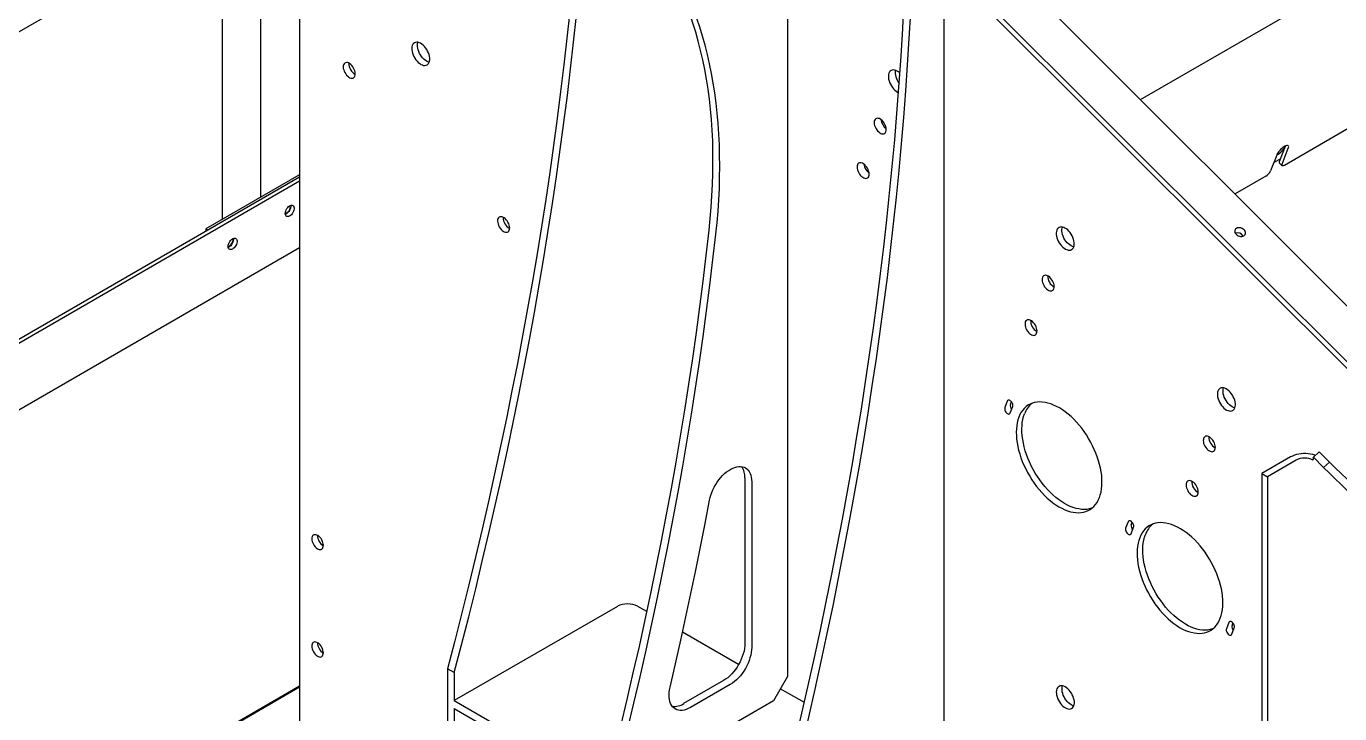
# Model space of a CAD drawing. Header units: millimetres. Extents: x 0 to 55611, y 0 to 32827.
# Drawn here: x 41805 to 43126, y 13784 to 14474 of the extents above; entities that cross this region are included whole.
import ezdxf

# ---------------------------------------------------------------- set-up
doc = ezdxf.new("R2010")
doc.units = ezdxf.units.MM
doc.header["$LTSCALE"] = 10
doc.linetypes.add('SLD-Continua', pattern=[0])
doc.layers.add('EQUIPO', color=30, linetype='SLD-Continua')
doc.layers.add('STRUC', color=5, linetype='SLD-Continua')

msp = doc.modelspace()

# ---------------------------------------------------------------- linework, layer by layer
at = {"layer": 'EQUIPO', "linetype": 'SLD-Continua', "lineweight": 25}
for p, q in [((44675.2, 12655.1), (41889.8, 15433.8)), ((44635.2, 12638.7), (41849.8, 15417.4)), ((41849.8, 15410.5), (44635.2, 12631.8)), ((42080, 14762), (42080, 13743.7)), ((42570.4, 14651.4), (42570.4, 13821.1)), ((42925.4, 14400.7), (43191.2, 14554.1)), ((42727.9, 13409.2), (42727.9, 14534.5)), ((43160.9, 14387), (43070.2, 14334.6)), ((43062.4, 14344.9), (43056.2, 14329)), ((43059.5, 14337.6), (43066.5, 14341.6)), ((43065.2, 14338.4), (43071.3, 14354)), ((43067.9, 14335.7), (43074, 14351.7)), ((43065.2, 14336.9), (43067.9, 14334.2)), ((43051.4, 14323.7), (43020.5, 14305.9)), ((42791.5, 14097.7), (42789, 14091.3)), ((42794.5, 14085.9), (42797, 14092.2)), ((42794.7, 14094.6), (42795.6, 14097.1)), ((43076.3, 14041.7), (43047.4, 14025)), ((43081.9, 14038.4), (43053.1, 14021.7)), ((43099.2, 14041.5), (43105.1, 14046.8)), ((43099.2, 14041.5), (43109.5, 14031.2)), ((43105.1, 14046.8), (43115.4, 14036.5)), ((43047.4, 14025), (43053.1, 14021.7)), ((43047.4, 14025), (43047.4, 13049.4)), ((43115.4, 14036.5), (43109.5, 14031.2)), ((42527.7, 14020.7), (42527.7, 13854.3)), ((42534.5, 14016.7), (42534.5, 13850.3)), ((43053.1, 14021.7), (43053.1, 13054.1)), ((42913, 13976.5), (42910.5, 13970.1)), ((42916.2, 13973.4), (42917.2, 13975.9)), ((42916, 13964.6), (42918.5, 13971)), ((42399.6, 13891.6), (42235.5, 13796.9)), ((42429.2, 13886.3), (42419.9, 13891.6)), ((43014.3, 13875.5), (43011.8, 13869.1)), ((43017.3, 13863.6), (43019.7, 13870)), ((43017.5, 13872.3), (43018.4, 13874.8)), ((42521.4, 13833.1), (42465, 13865.6)), ((42235.5, 13825), (42228.7, 13828.9)), ((42228.7, 13828.9), (42228.7, 13753.4)), ((42235.5, 13825), (42235.5, 13796.9)), ((42506.2, 13817), (42466.1, 13793.9)), ((42513, 13813.1), (42472.9, 13790)), ((42570.4, 13821.1), (42556.3, 13796.6)), ((42080, 13811.3), (41954.3, 13738.8)), ((42080, 13810.3), (41957.3, 13739.5)), ((42587.5, 13794.9), (42563.3, 13808.9)), ((42235.5, 13796.9), (42389.4, 13708.1)), ((42235.5, 13789.1), (42550, 13607.5)), ((42235.5, 13789.1), (42235.5, 13749.5)), ((42556.3, 13796.6), (42396.2, 13704.2))]:
    msp.add_line(p, q, dxfattribs=at)
at = {"layer": 'EQUIPO', "linetype": 'SLD-Continua', "lineweight": 25, "flags": 128}
for points in [[(42370.6, 14828), (42370.4, 14802.6), (42369.9, 14777), (42369.3, 14751.3), (42368.4, 14725.5), (42367.3, 14699.7), (42366.1, 14673.7), (42364.6, 14647.6), (42362.9, 14621.4), (42361.1, 14595.1), (42359, 14568.7), (42356.7, 14542.3), (42354.3, 14515.7), (42351.6, 14489), (42348.7, 14462.3), (42345.7, 14435.5), (42342.4, 14408.6), (42339, 14381.6), (42335.3, 14354.5), (42331.4, 14327.4), (42327.4, 14300.2), (42323.1, 14272.9), (42318.7, 14245.6), (42314.1, 14218.2), (42309.2, 14190.7), (42304.2, 14163.2), (42299, 14135.6), (42293.5, 14108), (42287.9, 14080.3), (42282.1, 14052.5), (42276.1, 14024.7), (42269.9, 13996.9), (42263.5, 13969), (42256.9, 13941), (42250.2, 13913.1), (42243.2, 13885.1), (42236.1, 13857), (42228.7, 13828.9)], [(42235.5, 13825), (42242.8, 13853.1), (42250, 13881.1), (42257, 13909.2), (42263.7, 13937.1), (42270.3, 13965.1), (42276.7, 13992.9), (42282.9, 14020.8), (42288.9, 14048.6), (42294.7, 14076.3), (42300.3, 14104), (42305.7, 14131.7), (42311, 14159.3), (42316, 14186.8), (42320.8, 14214.3), (42325.5, 14241.7), (42329.9, 14269), (42334.2, 14296.3), (42338.2, 14323.5), (42342.1, 14350.6), (42345.7, 14377.7), (42349.2, 14404.7), (42352.5, 14431.6), (42355.5, 14458.4), (42358.4, 14485.1), (42361.1, 14511.8), (42363.5, 14538.3), (42365.8, 14564.8), (42367.8, 14591.2), (42369.7, 14617.5), (42371.4, 14643.7), (42372.8, 14669.8), (42374.1, 14695.7), (42375.2, 14721.6), (42376, 14747.4), (42376.7, 14773.1), (42377.2, 14798.6), (42377.4, 14824.1)], [(42491.8, 14269.5), (42492.9, 14281.1), (42493.9, 14292.6), (42494.6, 14304), (42495.2, 14315.3), (42495.5, 14326.4), (42495.6, 14337.5), (42495.6, 14348.4), (42495.3, 14359.2), (42494.8, 14369.9), (42494, 14380.5), (42493.1, 14390.9), (42492, 14401.1), (42490.6, 14411.2), (42489.1, 14421.2), (42487.3, 14431), (42485.4, 14440.6), (42483.2, 14450), (42480.8, 14459.3), (42478.2, 14468.4), (42475.5, 14477.3), (42472.5, 14486), (42469.3, 14494.5), (42465.9, 14502.9), (42462.4, 14511), (42458.6, 14518.9), (42454.6, 14526.6), (42450.5, 14534.1), (42446.2, 14541.4), (42441.6, 14548.5)], [(42498.5, 14265.6), (42499.7, 14277.2), (42500.7, 14288.7), (42501.4, 14300.1), (42502, 14311.3), (42502.3, 14322.5), (42502.4, 14333.6), (42502.3, 14344.5), (42502, 14355.3), (42501.5, 14366), (42500.8, 14376.6), (42499.9, 14387), (42498.8, 14397.2), (42497.4, 14407.3), (42495.9, 14417.3), (42494.1, 14427), (42492.1, 14436.7), (42490, 14446.1), (42487.6, 14455.4), (42485, 14464.5), (42482.3, 14473.4), (42479.3, 14482.1), (42476.1, 14490.6), (42472.7, 14499), (42469.2, 14507.1), (42465.4, 14515), (42461.4, 14522.7), (42457.3, 14530.2), (42453, 14537.5), (42448.4, 14544.6)], [(42550, 13643.5), (42557.4, 13671.7), (42564.6, 13699.8), (42571.6, 13728), (42578.4, 13756.1), (42585, 13784.2), (42591.4, 13812.2), (42597.6, 13840.2), (42603.6, 13868.1), (42609.5, 13896), (42615.1, 13923.8), (42620.6, 13951.6), (42625.8, 13979.3), (42630.8, 14007), (42635.7, 14034.6), (42640.3, 14062.1), (42644.8, 14089.6), (42649, 14117), (42653.1, 14144.3), (42657, 14171.5), (42660.6, 14198.7), (42664.1, 14225.8), (42667.3, 14252.8), (42670.4, 14279.8), (42673.2, 14306.6), (42675.9, 14333.4), (42678.3, 14360.1), (42680.6, 14386.7), (42682.6, 14413.2), (42684.5, 14439.6), (42686.1, 14465.9), (42687.6, 14492.1), (42688.8, 14518.2)], [(42571, 13694.4), (42571.4, 13695.9), (42578.4, 13724.1), (42585.2, 13752.2), (42591.8, 13780.2), (42598.2, 13808.3), (42604.4, 13836.2), (42610.4, 13864.2), (42616.3, 13892.1), (42621.9, 13919.9), (42627.3, 13947.7), (42632.6, 13975.4), (42637.6, 14003), (42642.5, 14030.6), (42647.1, 14058.2), (42651.6, 14085.6), (42655.8, 14113), (42659.9, 14140.4), (42663.7, 14167.6), (42667.4, 14194.8), (42670.9, 14221.9), (42674.1, 14248.9), (42677.2, 14275.9), (42680, 14302.7), (42682.7, 14329.5), (42685.1, 14356.2), (42687.4, 14382.8), (42689.4, 14409.3), (42691.3, 14435.7), (42692.9, 14462), (42694.4, 14488.2), (42695.6, 14514.3)], [(42193.3, 14455.1), (42192.9, 14453.8), (42192.7, 14452.3), (42192.8, 14450.8), (42193, 14449.1), (42193.4, 14447.3), (42194.1, 14445.6), (42194.8, 14443.9), (42195.8, 14442.2), (42196.9, 14440.6), (42198.1, 14439.2), (42199.3, 14437.9), (42200.7, 14436.9), (42202, 14436), (42203.4, 14435.4), (42204.7, 14435), (42205.9, 14434.9), (42207.1, 14435.1), (42208.1, 14435.5), (42209, 14436.1), (42209.7, 14437), (42210.3, 14438.1), (42210.7, 14439.4), (42210.8, 14440.9), (42210.8, 14442.4), (42210.6, 14444.1), (42210.1, 14445.8), (42209.5, 14447.6), (42208.7, 14449.3), (42207.8, 14451), (42206.7, 14452.5), (42205.5, 14454), (42204.2, 14455.2), (42202.9, 14456.3), (42201.6, 14457.2), (42200.2, 14457.8), (42198.9, 14458.2), (42197.7, 14458.3), (42196.5, 14458.1), (42195.5, 14457.7), (42194.6, 14457.1), (42193.8, 14456.2), (42193.3, 14455.1)], [(42210.3, 14438.3), (42210.3, 14438.3), (42209, 14438.7), (42207.7, 14439.3), (42206.3, 14440.1), (42205, 14441.2), (42203.7, 14442.5), (42202.5, 14443.9), (42201.4, 14445.5), (42200.5, 14447.1), (42199.7, 14448.9), (42199.1, 14450.6), (42198.7, 14452.3), (42198.4, 14454), (42198.4, 14455.6), (42198.6, 14457.1), (42198.9, 14458.2)], [(42124.2, 14435.7), (42123.9, 14434.6), (42123.8, 14433.4), (42123.9, 14432), (42124.3, 14430.6), (42124.8, 14429.1), (42125.5, 14427.7), (42126.3, 14426.4), (42127.3, 14425.2), (42128.4, 14424.1), (42129.5, 14423.3), (42130.6, 14422.6), (42131.7, 14422.3), (42132.7, 14422.2), (42133.7, 14422.3), (42134.5, 14422.8), (42135.1, 14423.4), (42135.6, 14424.3), (42135.9, 14425.4), (42136, 14426.7), (42135.9, 14428), (42135.5, 14429.4), (42135, 14430.9), (42134.3, 14432.3), (42133.5, 14433.6), (42132.5, 14434.9), (42131.4, 14435.9), (42130.3, 14436.8), (42129.2, 14437.4), (42128.1, 14437.8), (42127.1, 14437.9), (42126.1, 14437.7), (42125.3, 14437.3), (42124.7, 14436.6), (42124.2, 14435.7)], [(42683.6, 14427.2), (42683.4, 14427.4), (42682.1, 14428.5), (42680.7, 14429.3), (42679.4, 14430), (42678.1, 14430.3), (42676.8, 14430.5), (42675.7, 14430.3), (42674.6, 14429.9), (42673.7, 14429.2), (42673, 14428.4), (42672.5, 14427.3), (42672.1, 14426), (42671.9, 14424.5), (42672, 14422.9), (42672.2, 14421.3), (42672.6, 14419.5), (42673.2, 14417.8), (42674, 14416.1), (42675, 14414.4), (42676, 14412.8), (42677.2, 14411.4), (42678.5, 14410.1), (42679.8, 14409), (42681.2, 14408.2), (42682.2, 14407.7)], [(42678.9, 14430.1), (42678.9, 14429.9), (42678.7, 14428.4), (42678.7, 14426.8), (42679, 14425.2), (42679.4, 14423.4), (42680, 14421.7), (42680.8, 14420), (42681.8, 14418.3), (42682.8, 14416.7), (42682.9, 14416.7)], [(42678.9, 14430.1), (42678.9, 14429.9), (42678.7, 14428.4), (42678.7, 14426.8), (42679, 14425.2), (42679.4, 14423.4), (42680, 14421.7), (42680.8, 14420), (42681.8, 14418.3), (42682.8, 14416.7), (42682.9, 14416.7)], [(42669.5, 14368.4), (42669.7, 14369.5), (42669.8, 14370.7), (42669.7, 14372.1), (42669.4, 14373.5), (42668.8, 14374.9), (42668.1, 14376.4), (42667.3, 14377.7), (42666.3, 14378.9), (42665.3, 14380), (42664.2, 14380.8), (42663.1, 14381.5), (42662, 14381.8), (42660.9, 14381.9), (42660, 14381.8), (42659.2, 14381.3), (42658.5, 14380.7), (42658, 14379.8), (42657.7, 14378.7), (42657.7, 14377.4), (42657.8, 14376.1), (42658.1, 14374.7), (42658.6, 14373.2), (42659.3, 14371.8), (42660.2, 14370.4), (42661.1, 14369.2), (42662.2, 14368.2), (42663.3, 14367.3), (42664.4, 14366.7), (42665.5, 14366.3), (42666.6, 14366.2), (42667.5, 14366.4), (42668.3, 14366.8), (42669, 14367.5), (42669.5, 14368.4)], [(43074, 14351.7), (43074.3, 14352.6), (43074.4, 14353.3), (43074.2, 14353.9), (43073.8, 14354.3), (43073.3, 14354.5), (43072.6, 14354.5), (43071.7, 14354.2), (43070.7, 14353.8), (43069.6, 14353.2), (43068.5, 14352.4), (43067.4, 14351.5), (43066.3, 14350.4), (43065.2, 14349.3), (43064.3, 14348.2), (43063.5, 14347), (43062.8, 14346), (43062.4, 14344.9)], [(42652.2, 14323.7), (42652.5, 14324.8), (42652.6, 14326), (42652.5, 14327.4), (42652.1, 14328.8), (42651.6, 14330.3), (42650.9, 14331.7), (42650.1, 14333), (42649.1, 14334.2), (42648.1, 14335.3), (42647, 14336.1), (42645.8, 14336.8), (42644.7, 14337.1), (42643.7, 14337.2), (42642.8, 14337.1), (42641.9, 14336.7), (42641.3, 14336), (42640.8, 14335.1), (42640.5, 14334), (42640.4, 14332.8), (42640.6, 14331.4), (42640.9, 14330), (42641.4, 14328.5), (42642.1, 14327.1), (42643, 14325.8), (42643.9, 14324.5), (42645, 14323.5), (42646.1, 14322.6), (42647.2, 14322), (42648.3, 14321.6), (42649.3, 14321.5), (42650.3, 14321.7), (42651.1, 14322.1), (42651.8, 14322.8), (42652.2, 14323.7)], [(43065.2, 14336.9), (43065.1, 14337), (43065, 14337.3), (43065.1, 14337.8), (43065.2, 14338.4)], [(43070.2, 14334.6), (43069.6, 14334.3), (43069, 14334.1), (43068.5, 14334), (43068.1, 14334.1), (43067.8, 14334.3), (43067.7, 14334.7), (43067.7, 14335.2), (43067.9, 14335.7)], [(42279.4, 14280.9), (42279.1, 14279.8), (42279, 14278.5), (42279.2, 14277.2), (42279.5, 14275.7), (42280, 14274.3), (42280.7, 14272.9), (42281.6, 14271.5), (42282.5, 14270.3), (42283.6, 14269.3), (42284.7, 14268.4), (42285.8, 14267.8), (42286.9, 14267.4), (42287.9, 14267.3), (42288.9, 14267.5), (42289.7, 14267.9), (42290.4, 14268.6), (42290.8, 14269.5), (42291.1, 14270.6), (42291.2, 14271.8), (42291.1, 14273.2), (42290.7, 14274.6), (42290.2, 14276), (42289.5, 14277.5), (42288.7, 14278.8), (42287.7, 14280), (42286.7, 14281.1), (42285.6, 14281.9), (42284.4, 14282.5), (42283.3, 14282.9), (42282.3, 14283), (42281.4, 14282.9), (42280.5, 14282.4), (42279.9, 14281.8), (42279.4, 14280.9)], [(42389.4, 13717.9), (42396.2, 13744.7), (42402.8, 13771.4), (42409.3, 13798.1), (42415.5, 13824.8), (42421.6, 13851.4), (42427.4, 13878), (42433.1, 13904.5), (42438.6, 13931), (42443.8, 13957.4), (42448.9, 13983.8), (42453.8, 14010.1), (42458.5, 14036.4), (42463, 14062.5), (42467.3, 14088.7), (42471.4, 14114.7), (42475.3, 14140.7), (42479, 14166.6), (42482.5, 14192.5), (42485.8, 14218.2), (42488.9, 14243.9), (42491.8, 14269.5)], [(42396.2, 13714), (42403, 13740.8), (42409.6, 13767.5), (42416.1, 13794.2), (42422.3, 13820.9), (42428.3, 13847.5), (42434.2, 13874.1), (42439.9, 13900.6), (42445.3, 13927.1), (42450.6, 13953.5), (42455.7, 13979.9), (42460.6, 14006.2), (42465.3, 14032.4), (42469.8, 14058.6), (42474.1, 14084.8), (42478.1, 14110.8), (42482, 14136.8), (42485.7, 14162.7), (42489.2, 14188.5), (42492.5, 14214.3), (42495.6, 14240), (42498.5, 14265.6)], [(42841.3, 14269.5), (42840.9, 14268.2), (42840.7, 14266.8), (42840.8, 14265.2), (42841, 14263.5), (42841.4, 14261.8), (42842, 14260.1), (42842.8, 14258.3), (42843.8, 14256.7), (42844.9, 14255.1), (42846, 14253.7), (42847.3, 14252.4), (42848.6, 14251.3), (42850, 14250.5), (42851.3, 14249.9), (42852.7, 14249.5), (42853.9, 14249.4), (42855.1, 14249.5), (42856.1, 14249.9), (42857, 14250.6), (42857.7, 14251.5), (42858.3, 14252.6), (42858.6, 14253.9), (42858.8, 14255.3), (42858.8, 14256.9), (42858.5, 14258.6), (42858.1, 14260.3), (42857.5, 14262), (42856.7, 14263.8), (42855.8, 14265.4), (42854.7, 14267), (42853.5, 14268.4), (42852.2, 14269.7), (42850.9, 14270.8), (42849.5, 14271.6), (42848.2, 14272.3), (42846.9, 14272.6), (42845.6, 14272.7), (42844.5, 14272.6), (42843.5, 14272.2), (42842.6, 14271.5), (42841.8, 14270.6), (42841.3, 14269.5)], [(42858.3, 14252.7), (42858.3, 14252.7), (42857, 14253.1), (42855.7, 14253.7), (42854.3, 14254.6), (42853, 14255.7), (42851.7, 14256.9), (42850.5, 14258.4), (42849.4, 14259.9), (42848.5, 14261.6), (42847.7, 14263.3), (42847.1, 14265.1), (42846.7, 14266.8), (42846.4, 14268.5), (42846.4, 14270.1), (42846.6, 14271.5), (42846.9, 14272.6)], [(43029.3, 14263.9), (43030.1, 14264.5), (43030.7, 14265.2), (43031, 14266.1), (43031, 14267), (43030.8, 14268), (43030.3, 14269), (43029.6, 14269.9), (43028.7, 14270.6), (43027.6, 14271.2), (43026.4, 14271.7), (43025.2, 14271.9), (43024, 14271.9), (43022.9, 14271.7), (43021.9, 14271.3), (43021.1, 14270.7), (43020.6, 14269.9), (43020.2, 14269.1), (43020.2, 14268.1), (43020.4, 14267.1), (43020.9, 14266.2), (43021.7, 14265.3), (43022.6, 14264.5), (43023.7, 14263.9), (43024.8, 14263.5), (43026.1, 14263.2), (43027.3, 14263.2), (43028.4, 14263.4), (43029.3, 14263.9)], [(42826.8, 14222.1), (42826.6, 14221), (42826.5, 14219.7), (42826.6, 14218.4), (42826.9, 14216.9), (42827.4, 14215.5), (42828.1, 14214.1), (42829, 14212.7), (42830, 14211.5), (42831, 14210.5), (42832.1, 14209.6), (42833.2, 14209), (42834.3, 14208.6), (42835.4, 14208.5), (42836.3, 14208.7), (42837.1, 14209.1), (42837.8, 14209.8), (42838.3, 14210.7), (42838.6, 14211.8), (42838.6, 14213), (42838.5, 14214.4), (42838.2, 14215.8), (42837.7, 14217.2), (42837, 14218.7), (42836.1, 14220), (42835.1, 14221.2), (42834.1, 14222.3), (42833, 14223.1), (42831.9, 14223.7), (42830.8, 14224.1), (42829.7, 14224.2), (42828.8, 14224.1), (42828, 14223.6), (42827.3, 14223), (42826.8, 14222.1)], [(42809.6, 14177.4), (42809.3, 14176.3), (42809.3, 14175), (42809.4, 14173.7), (42809.7, 14172.2), (42810.2, 14170.8), (42810.9, 14169.4), (42811.8, 14168), (42812.7, 14166.8), (42813.8, 14165.8), (42814.9, 14164.9), (42816, 14164.3), (42817.1, 14163.9), (42818.2, 14163.8), (42819.1, 14164), (42819.9, 14164.4), (42820.6, 14165.1), (42821, 14166), (42821.3, 14167.1), (42821.4, 14168.3), (42821.3, 14169.7), (42821, 14171.1), (42820.4, 14172.5), (42819.7, 14174), (42818.9, 14175.3), (42817.9, 14176.5), (42816.9, 14177.6), (42815.8, 14178.4), (42814.6, 14179), (42813.5, 14179.4), (42812.5, 14179.5), (42811.6, 14179.4), (42810.8, 14178.9), (42810.1, 14178.3), (42809.6, 14177.4)], [(43003.3, 14107.9), (43002.9, 14106.6), (43002.8, 14105.2), (43002.8, 14103.6), (43003, 14101.9), (43003.5, 14100.2), (43004.1, 14098.4), (43004.9, 14096.7), (43005.8, 14095), (43006.9, 14093.5), (43008.1, 14092), (43009.3, 14090.8), (43010.7, 14089.7), (43012, 14088.8), (43013.4, 14088.2), (43014.7, 14087.9), (43015.9, 14087.7), (43017.1, 14087.9), (43018.1, 14088.3), (43019, 14088.9), (43019.7, 14089.8), (43020.3, 14090.9), (43020.7, 14092.2), (43020.8, 14093.7), (43020.8, 14095.3), (43020.6, 14096.9), (43020.1, 14098.7), (43019.5, 14100.4), (43018.7, 14102.1), (43017.8, 14103.8), (43016.7, 14105.4), (43015.5, 14106.8), (43014.2, 14108.1), (43012.9, 14109.1), (43011.6, 14110), (43010.2, 14110.6), (43008.9, 14111), (43007.7, 14111.1), (43006.5, 14111), (43005.5, 14110.6), (43004.6, 14109.9), (43003.8, 14109), (43003.3, 14107.9)], [(43020.4, 14091.1), (43020.3, 14091.1), (43019, 14091.5), (43017.7, 14092.1), (43016.3, 14093), (43015, 14094), (43013.7, 14095.3), (43012.5, 14096.7), (43011.5, 14098.3), (43010.5, 14100), (43009.7, 14101.7), (43009.1, 14103.4), (43008.7, 14105.2), (43008.4, 14106.8), (43008.4, 14108.4), (43008.6, 14109.9), (43008.9, 14111)], [(42789, 14091.3), (42788.9, 14090.6), (42788.9, 14089.7), (42789.1, 14088.7), (42789.5, 14087.7), (42790.1, 14086.8), (42790.8, 14086), (42791.5, 14085.4), (42792.3, 14085), (42793, 14084.8), (42793.6, 14084.9), (42794.1, 14085.3), (42794.5, 14085.9)], [(42797, 14092.2), (42797.1, 14093), (42797.1, 14093.9), (42796.9, 14094.9), (42796.4, 14095.8), (42795.9, 14096.8), (42795.2, 14097.6), (42794.5, 14098.2), (42793.7, 14098.6), (42793, 14098.7), (42792.3, 14098.6), (42791.8, 14098.3), (42791.5, 14097.7)], [(42803.1, 14081.7), (42802.2, 14079), (42801.5, 14076.1), (42801, 14073), (42800.6, 14069.9), (42800.5, 14066.5), (42800.6, 14063.1), (42800.9, 14059.5), (42801.3, 14055.9), (42802, 14052.2), (42802.9, 14048.5), (42804, 14044.7), (42805.2, 14040.9), (42806.6, 14037.1), (42808.2, 14033.3), (42810, 14029.6), (42811.9, 14025.9), (42814, 14022.3), (42816.2, 14018.7), (42818.5, 14015.3), (42820.9, 14012), (42823.5, 14008.9), (42826.1, 14005.9), (42828.9, 14003), (42831.7, 14000.3), (42834.5, 13997.9), (42837.4, 13995.6), (42840.4, 13993.5), (42843.3, 13991.7), (42846.2, 13990.1), (42849.2, 13988.7), (42852.1, 13987.6), (42854.9, 13986.7), (42857.7, 13986.1), (42860.5, 13985.7), (42863.2, 13985.6), (42865.7, 13985.8), (42868.2, 13986.2), (42870.6, 13986.9), (42872.8, 13987.8), (42874.9, 13989), (42876.8, 13990.4), (42878.6, 13992), (42880.3, 13993.9), (42881.7, 13996), (42883, 13998.3), (42884.1, 14000.9), (42885, 14003.6), (42885.8, 14006.4), (42886.3, 14009.5), (42886.6, 14012.7), (42886.7, 14016), (42886.6, 14019.4), (42886.4, 14023), (42885.9, 14026.6), (42885.2, 14030.3), (42884.3, 14034.1), (42883.3, 14037.9), (42882, 14041.7), (42880.6, 14045.4), (42879, 14049.2), (42877.3, 14053), (42875.3, 14056.7), (42873.3, 14060.3), (42871.1, 14063.8), (42868.7, 14067.2), (42866.3, 14070.5), (42863.7, 14073.7), (42861.1, 14076.7), (42858.4, 14079.5), (42855.6, 14082.2), (42852.7, 14084.7), (42849.8, 14087), (42846.9, 14089), (42843.9, 14090.9), (42841, 14092.5), (42838.1, 14093.8), (42835.2, 14095), (42832.3, 14095.8), (42829.5, 14096.4), (42826.7, 14096.8), (42824.1, 14096.9), (42821.5, 14096.8), (42819, 14096.3), (42816.7, 14095.7), (42814.4, 14094.7), (42812.3, 14093.6), (42810.4, 14092.2), (42808.6, 14090.5), (42807, 14088.6), (42805.5, 14086.5), (42804.2, 14084.2), (42803.1, 14081.7)], [(42876.8, 13990.3), (42876.2, 13990.1), (42873.9, 13989.5), (42871.4, 13989), (42868.8, 13988.9), (42866.1, 13989), (42863.4, 13989.4), (42860.6, 13990), (42857.7, 13990.8), (42854.8, 13992), (42851.9, 13993.3), (42848.9, 13994.9), (42846, 13996.8), (42843.1, 13998.8), (42840.2, 14001.1), (42837.3, 14003.6), (42834.5, 14006.3), (42831.8, 14009.1), (42829.2, 14012.1), (42826.6, 14015.3), (42824.2, 14018.6), (42821.8, 14022), (42819.6, 14025.5), (42817.5, 14029.1), (42815.6, 14032.8), (42813.9, 14036.6), (42812.3, 14040.4), (42810.9, 14044.1), (42809.6, 14047.9), (42808.6, 14051.7), (42807.7, 14055.5), (42807, 14059.2), (42806.5, 14062.8), (42806.2, 14066.4), (42806.2, 14069.8), (42806.3, 14073.1), (42806.6, 14076.3), (42807.1, 14079.4), (42807.9, 14082.2), (42808.8, 14084.9)], [(42988.9, 14060.4), (42988.6, 14059.3), (42988.5, 14058.1), (42988.6, 14056.7), (42988.9, 14055.3), (42989.5, 14053.9), (42990.2, 14052.4), (42991, 14051.1), (42992, 14049.9), (42993, 14048.8), (42994.1, 14048), (42995.3, 14047.4), (42996.4, 14047), (42997.4, 14046.9), (42998.3, 14047), (42999.2, 14047.5), (42999.8, 14048.1), (43000.3, 14049), (43000.6, 14050.1), (43000.7, 14051.4), (43000.5, 14052.7), (43000.2, 14054.2), (42999.7, 14055.6), (42999, 14057), (42998.1, 14058.4), (42997.2, 14059.6), (42996.1, 14060.6), (42995, 14061.5), (42993.9, 14062.1), (42992.8, 14062.5), (42991.8, 14062.6), (42990.8, 14062.4), (42990, 14062), (42989.3, 14061.3), (42988.9, 14060.4)], [(43101.1, 14043.2), (43100.8, 14043.4), (43098.6, 14044), (43096.4, 14044.5), (43094, 14044.8), (43091.6, 14045), (43089.2, 14045), (43086.8, 14044.8), (43084.5, 14044.5), (43082.2, 14044), (43080.1, 14043.4), (43078.1, 14042.6), (43076.3, 14041.7)], [(42492.1, 13998.1), (42492.7, 14000.8), (42493.4, 14003.4), (42494.4, 14006.1), (42495.5, 14008.8), (42496.8, 14011.4), (42498.3, 14014), (42499.9, 14016.5), (42501.6, 14018.8), (42503.4, 14021), (42505.3, 14023.1), (42507.3, 14025), (42509.3, 14026.7), (42511.4, 14028.2), (42513.5, 14029.4), (42515.5, 14030.5), (42517.6, 14031.2), (42519.6, 14031.8), (42521.5, 14032.1), (42523.4, 14032.1), (42525.2, 14031.8), (42526.8, 14031.3), (42528.3, 14030.6), (42529.7, 14029.6), (42530.9, 14028.3), (42532, 14026.9), (42532.9, 14025.2), (42533.6, 14023.3), (42534.1, 14021.3), (42534.4, 14019.1), (42534.5, 14016.7)], [(43213.3, 13940.7), (43209.6, 13943.2), (43205.8, 13946), (43201.8, 13949), (43197.6, 13952.1), (43193.3, 13955.5), (43188.9, 13959), (43184.4, 13962.7), (43179.7, 13966.6), (43174.9, 13970.7), (43169.9, 13974.9), (43164.9, 13979.3), (43159.7, 13983.8), (43154.5, 13988.6), (43149.1, 13993.4), (43143.7, 13998.4), (43138.2, 14003.6), (43132.6, 14008.8), (43126.9, 14014.2), (43121.2, 14019.8), (43115.4, 14025.4), (43109.5, 14031.2)], [(43219.2, 13946), (43215.5, 13948.6), (43211.7, 13951.3), (43207.7, 13954.3), (43203.5, 13957.5), (43199.2, 13960.8), (43194.8, 13964.3), (43190.2, 13968), (43185.5, 13971.9), (43180.7, 13976), (43175.8, 13980.2), (43170.7, 13984.6), (43165.6, 13989.2), (43160.4, 13993.9), (43155, 13998.8), (43149.6, 14003.8), (43144.1, 14008.9), (43138.5, 14014.2), (43132.8, 14019.6), (43127.1, 14025.1), (43121.3, 14030.8), (43115.4, 14036.5)], [(42971.6, 14015.7), (42971.4, 14014.7), (42971.3, 14013.4), (42971.4, 14012), (42971.7, 14010.6), (42972.3, 14009.2), (42972.9, 14007.8), (42973.8, 14006.4), (42974.8, 14005.2), (42975.8, 14004.1), (42976.9, 14003.3), (42978, 14002.7), (42979.1, 14002.3), (42980.2, 14002.2), (42981.1, 14002.4), (42981.9, 14002.8), (42982.6, 14003.4), (42983.1, 14004.3), (42983.4, 14005.4), (42983.4, 14006.7), (42983.3, 14008), (42983, 14009.5), (42982.5, 14010.9), (42981.8, 14012.3), (42980.9, 14013.7), (42980, 14014.9), (42978.9, 14015.9), (42977.8, 14016.8), (42976.7, 14017.4), (42975.6, 14017.8), (42974.5, 14017.9), (42973.6, 14017.7), (42972.8, 14017.3), (42972.1, 14016.6), (42971.6, 14015.7)], [(42452.4, 13810.4), (42457.9, 13834), (42463.2, 13857.6), (42468.4, 13881.1), (42473.4, 13904.6), (42478.3, 13928), (42483.1, 13951.4), (42487.7, 13974.8), (42492.1, 13998.1)], [(42918.5, 13971), (42918.6, 13971.8), (42918.6, 13972.7), (42918.4, 13973.6), (42918, 13974.6), (42917.4, 13975.5), (42916.7, 13976.3), (42916, 13977), (42915.2, 13977.4), (42914.5, 13977.5), (42913.9, 13977.4), (42913.3, 13977.1), (42913, 13976.5)], [(42924.6, 13960.5), (42923.7, 13957.7), (42923, 13954.9), (42922.5, 13951.8), (42922.2, 13948.6), (42922, 13945.3), (42922.1, 13941.9), (42922.4, 13938.3), (42922.9, 13934.7), (42923.5, 13931), (42924.4, 13927.2), (42925.5, 13923.5), (42926.7, 13919.7), (42928.1, 13915.9), (42929.7, 13912.1), (42931.5, 13908.3), (42933.4, 13904.7), (42935.5, 13901), (42937.7, 13897.5), (42940, 13894.1), (42942.5, 13890.8), (42945, 13887.6), (42947.7, 13884.6), (42950.4, 13881.8), (42953.2, 13879.1), (42956, 13876.6), (42958.9, 13874.4), (42961.9, 13872.3), (42964.8, 13870.5), (42967.8, 13868.8), (42970.7, 13867.5), (42973.6, 13866.4), (42976.4, 13865.5), (42979.3, 13864.9), (42982, 13864.5), (42984.7, 13864.4), (42987.3, 13864.6), (42989.7, 13865), (42992.1, 13865.6), (42994.3, 13866.6), (42996.4, 13867.7), (42998.4, 13869.2), (43000.2, 13870.8), (43001.8, 13872.7), (43003.3, 13874.8), (43004.5, 13877.1), (43005.6, 13879.6), (43006.6, 13882.3), (43007.3, 13885.2), (43007.8, 13888.3), (43008.1, 13891.5), (43008.2, 13894.8), (43008.2, 13898.2), (43007.9, 13901.8), (43007.4, 13905.4), (43006.7, 13909.1), (43005.9, 13912.8), (43004.8, 13916.6), (43003.6, 13920.4), (43002.1, 13924.2), (43000.5, 13928), (42998.8, 13931.7), (42996.9, 13935.4), (42994.8, 13939), (42992.6, 13942.6), (42990.3, 13946), (42987.8, 13949.3), (42985.3, 13952.4), (42982.6, 13955.5), (42979.9, 13958.3), (42977.1, 13961), (42974.2, 13963.5), (42971.3, 13965.7), (42968.4, 13967.8), (42965.5, 13969.6), (42962.5, 13971.2), (42959.6, 13972.6), (42956.7, 13973.7), (42953.8, 13974.6), (42951, 13975.2), (42948.3, 13975.6), (42945.6, 13975.7), (42943, 13975.5), (42940.5, 13975.1), (42938.2, 13974.4), (42936, 13973.5), (42933.9, 13972.4), (42931.9, 13970.9), (42930.1, 13969.3), (42928.5, 13967.4), (42927, 13965.3), (42925.7, 13963), (42924.6, 13960.5)], [(42092.6, 13961.6), (42092.3, 13960.5), (42092.2, 13959.3), (42092.3, 13958), (42092.7, 13956.6), (42093.2, 13955.3), (42093.8, 13953.9), (42094.6, 13952.6), (42095.6, 13951.4), (42096.6, 13950.4), (42097.6, 13949.6), (42098.7, 13949), (42099.8, 13948.7), (42100.8, 13948.6), (42101.7, 13948.7), (42102.5, 13949.1), (42103.1, 13949.8), (42103.5, 13950.6), (42103.8, 13951.7), (42103.9, 13952.9), (42103.8, 13954.2), (42103.5, 13955.5), (42103, 13956.9), (42102.3, 13958.3), (42101.5, 13959.6), (42100.6, 13960.8), (42099.5, 13961.8), (42098.5, 13962.6), (42097.4, 13963.2), (42096.3, 13963.5), (42095.4, 13963.6), (42094.4, 13963.5), (42093.7, 13963.1), (42093, 13962.4), (42092.6, 13961.6)], [(42910.5, 13970.1), (42910.4, 13969.3), (42910.4, 13968.4), (42910.6, 13967.5), (42911, 13966.5), (42911.6, 13965.6), (42912.3, 13964.8), (42913, 13964.2), (42913.8, 13963.8), (42914.5, 13963.6), (42915.1, 13963.7), (42915.7, 13964.1), (42916, 13964.6)], [(42998.3, 13869.1), (42997.7, 13868.9), (42995.4, 13868.2), (42992.9, 13867.8), (42990.3, 13867.7), (42987.7, 13867.8), (42984.9, 13868.1), (42982.1, 13868.7), (42979.2, 13869.6), (42976.3, 13870.7), (42973.4, 13872.1), (42970.5, 13873.7), (42967.5, 13875.6), (42964.6, 13877.6), (42961.7, 13879.9), (42958.8, 13882.4), (42956, 13885), (42953.3, 13887.9), (42950.7, 13890.9), (42948.1, 13894.1), (42945.7, 13897.4), (42943.3, 13900.8), (42941.1, 13904.3), (42939.1, 13907.9), (42937.1, 13911.6), (42935.4, 13915.4), (42933.8, 13919.1), (42932.4, 13922.9), (42931.1, 13926.7), (42930.1, 13930.5), (42929.2, 13934.3), (42928.5, 13938), (42928, 13941.6), (42927.8, 13945.1), (42927.7, 13948.6), (42927.8, 13951.9), (42928.1, 13955.1), (42928.7, 13958.1), (42929.4, 13961), (42930.3, 13963.7)], [(43011.8, 13869.1), (43011.6, 13868.3), (43011.7, 13867.4), (43011.9, 13866.4), (43012.3, 13865.5), (43012.9, 13864.6), (43013.5, 13863.8), (43014.3, 13863.1), (43015, 13862.7), (43015.8, 13862.6), (43016.4, 13862.7), (43016.9, 13863), (43017.3, 13863.6)], [(43019.7, 13870), (43019.9, 13870.8), (43019.9, 13871.6), (43019.6, 13872.6), (43019.2, 13873.6), (43018.7, 13874.5), (43018, 13875.3), (43017.2, 13875.9), (43016.5, 13876.3), (43015.8, 13876.5), (43015.1, 13876.4), (43014.6, 13876), (43014.3, 13875.5)], [(42092.6, 13853.7), (42092.3, 13852.7), (42092.2, 13851.5), (42092.3, 13850.2), (42092.7, 13848.8), (42093.2, 13847.4), (42093.8, 13846), (42094.6, 13844.8), (42095.6, 13843.6), (42096.6, 13842.6), (42097.6, 13841.8), (42098.7, 13841.2), (42099.8, 13840.8), (42100.8, 13840.7), (42101.7, 13840.9), (42102.5, 13841.3), (42103.1, 13841.9), (42103.5, 13842.8), (42103.8, 13843.8), (42103.9, 13845), (42103.8, 13846.3), (42103.5, 13847.7), (42103, 13849.1), (42102.3, 13850.4), (42101.5, 13851.7), (42100.6, 13852.9), (42099.5, 13853.9), (42098.5, 13854.7), (42097.4, 13855.3), (42096.3, 13855.7), (42095.4, 13855.8), (42094.4, 13855.6), (42093.7, 13855.2), (42093, 13854.6), (42092.6, 13853.7)], [(42527.7, 13854.3), (42527.6, 13851.8), (42527.3, 13849.2), (42526.8, 13846.5), (42526, 13843.8), (42525.1, 13841.1), (42524.1, 13838.4), (42522.8, 13835.7), (42521.4, 13833.1), (42519.8, 13830.5), (42518.1, 13828.1), (42516.3, 13825.8), (42514.4, 13823.7), (42512.4, 13821.7), (42510.4, 13819.9), (42508.3, 13818.4), (42506.2, 13817)], [(42534.5, 13850.3), (42534.4, 13847.9), (42534.1, 13845.3), (42533.5, 13842.6), (42532.8, 13839.9), (42531.9, 13837.2), (42530.9, 13834.5), (42529.6, 13831.8), (42528.2, 13829.2), (42526.6, 13826.6), (42524.9, 13824.2), (42523.1, 13821.9), (42521.2, 13819.7), (42519.2, 13817.8), (42517.2, 13816), (42515.1, 13814.4), (42513, 13813.1)], [(42472.9, 13790), (42470.8, 13788.9), (42468.7, 13788), (42466.6, 13787.4), (42464.6, 13787.1), (42462.7, 13787.1), (42460.9, 13787.3), (42459.2, 13787.8), (42457.7, 13788.5), (42456.2, 13789.5), (42455, 13790.8), (42453.9, 13792.3), (42453, 13794), (42452.3, 13795.9), (42451.8, 13798), (42451.5, 13800.2), (42451.4, 13802.6), (42451.5, 13805.1), (42451.9, 13807.7), (42452.4, 13810.4)], [(42841.4, 13808.6), (42841, 13807.3), (42840.8, 13805.8), (42840.9, 13804.2), (42841.1, 13802.6), (42841.5, 13800.8), (42842.1, 13799.1), (42842.9, 13797.4), (42843.9, 13795.7), (42845, 13794.1), (42846.1, 13792.7), (42847.4, 13791.4), (42848.7, 13790.3), (42850.1, 13789.5), (42851.4, 13788.9), (42852.8, 13788.5), (42854, 13788.4), (42855.2, 13788.5), (42856.2, 13788.9), (42857.1, 13789.6), (42857.8, 13790.5), (42858.4, 13791.6), (42858.7, 13792.9), (42858.9, 13794.3), (42858.9, 13795.9), (42858.6, 13797.6), (42858.2, 13799.3), (42857.6, 13801.1), (42856.8, 13802.8), (42855.9, 13804.4), (42854.8, 13806), (42853.6, 13807.4), (42852.3, 13808.7), (42851, 13809.8), (42849.6, 13810.6), (42848.3, 13811.3), (42847, 13811.6), (42845.7, 13811.8), (42844.6, 13811.6), (42843.6, 13811.2), (42842.7, 13810.5), (42841.9, 13809.7), (42841.4, 13808.6)], [(42858.4, 13791.8), (42858.4, 13791.8), (42857.1, 13792.1), (42855.8, 13792.8), (42854.4, 13793.6), (42853.1, 13794.7), (42851.8, 13796), (42850.6, 13797.4), (42849.5, 13799), (42848.6, 13800.6), (42847.8, 13802.3), (42847.2, 13804.1), (42846.8, 13805.8), (42846.5, 13807.5), (42846.5, 13809.1), (42846.7, 13810.5), (42847, 13811.6)]]:
    msp.add_lwpolyline(points, dxfattribs=at)
at = {"layer": 'EQUIPO', "linetype": 'SLD-Continua', "lineweight": 25}
for centre, radius, start, end in [((42142.3, 14437.1), 12.8, 179.5, 240.4946), ((42678, 14382.3), 13.6, 187.2209, 232.7738), ((43053.9, 14362.6), 19.4, 296.3905, 333.6021), ((42660.8, 14337.6), 13.6, 187.2209, 232.7738), ((43045.2, 14334.3), 12.2, 300.5682, 334.4477), ((42297.5, 14282.3), 12.8, 179.5, 240.4946), ((43022.7, 14260.1), 6.83, 30.3399, 107.5171), ((42844.9, 14223.5), 12.8, 179.5, 240.4946), ((42827.7, 14178.8), 12.8, 179.5001, 240.4945), ((42800, 14093.4), 5.48, 167.857, 222.5536), ((42831.9, 14076.6), 24.6, 130.0378, 160.2481), ((43006.9, 14061.9), 12.8, 179.4999, 240.4947), ((43090.4, 14022.2), 18.3, 62.391, 117.609), ((43094.9, 14040.4), 4.41, 333.4895, 14.9699), ((42509.7, 14021.5), 18, 357.1996, 35.2522), ((42989.7, 14017.2), 12.8, 179.5, 240.4947), ((42921.5, 13972.2), 5.48, 167.857, 222.5536), ((42953.5, 13955.4), 24.6, 130.0378, 160.2481), ((42110.3, 13963.2), 12.4, 181.0812, 238.9134), ((42110.3, 13963.1), 12.4, 180.936, 239.0587), ((42409.7, 13872.1), 22, 62.4914, 117.5086), ((43022.8, 13871.2), 5.48, 167.8571, 222.5535), ((42110.3, 13855.3), 12.4, 181.0809, 238.9137), ((42110.3, 13855.3), 12.4, 180.936, 239.0587), ((42456.4, 13809), 18, 264.6935, 302.8545)]:
    msp.add_arc(centre, radius, start, end, dxfattribs=at)
at = {"layer": 'STRUC', "linetype": 'SLD-Continua', "lineweight": 25}
for p, q in [((42041.1, 14302.7), (42041.1, 14934.8)), ((41085.9, 14057.9), (42020.6, 14597.5)), ((42002.1, 14586.8), (42002.1, 14280.1)), ((41353.3, 13903.5), (42080, 14323)), ((41356.9, 13901.5), (42080, 14318.9)), ((42079.1, 14324.6), (41985.7, 14270.7)), ((42080, 14324.1), (42079.1, 14324.6)), ((41987.5, 14269.6), (41985.7, 14270.7)), ((41985.7, 14270.7), (41985.7, 14268.6)), ((42080, 14251.8), (41415, 13868)), ((42013.4, 14260.8), (42013.4, 14261.2))]:
    msp.add_line(p, q, dxfattribs=at)
at = {"layer": 'STRUC', "linetype": 'SLD-Continua', "lineweight": 25, "flags": 128}
for points in [[(42065.6, 14286.3), (42065.7, 14287.5), (42066, 14288.7), (42066.5, 14289.9), (42067.2, 14291.1), (42068, 14292.2), (42068.9, 14293.2), (42069.8, 14293.9), (42070.8, 14294.4), (42071.7, 14294.6), (42072.6, 14294.6), (42073.3, 14294.3), (42073.9, 14293.8), (42074.3, 14293), (42074.5, 14292), (42074.5, 14290.9), (42074.3, 14289.7), (42073.9, 14288.4), (42073.3, 14287.2), (42072.6, 14286), (42071.7, 14285), (42070.8, 14284.2), (42069.8, 14283.6), (42068.9, 14283.2), (42068, 14283.1), (42067.2, 14283.2), (42066.5, 14283.7), (42066, 14284.3), (42065.7, 14285.2), (42065.6, 14286.3)], [(42070.9, 14294.4), (42071, 14294.1), (42071, 14293), (42070.7, 14291.7), (42070.3, 14290.5), (42069.8, 14289.3), (42069, 14288.1), (42068.2, 14287.1), (42067.2, 14286.2), (42066.2, 14285.6), (42065.7, 14285.4)], [(42008.1, 14253.1), (42008.2, 14254.3), (42008.5, 14255.5), (42009, 14256.8), (42009.7, 14258), (42010.5, 14259.1), (42011.4, 14260), (42012.4, 14260.7), (42013.3, 14261.2), (42014.3, 14261.5), (42015.1, 14261.4), (42015.9, 14261.1), (42016.5, 14260.6), (42016.9, 14259.8), (42017.1, 14258.8), (42017.1, 14257.7), (42016.9, 14256.5), (42016.5, 14255.2), (42015.9, 14254), (42015.1, 14252.9), (42014.3, 14251.8), (42013.3, 14251), (42012.4, 14250.4), (42011.4, 14250), (42010.5, 14249.9), (42009.7, 14250.1), (42009, 14250.5), (42008.5, 14251.2), (42008.2, 14252), (42008.1, 14253.1)], [(42013.4, 14261.3), (42013.5, 14260.9), (42013.5, 14259.8), (42013.3, 14258.6), (42012.9, 14257.3), (42012.3, 14256.1), (42011.5, 14254.9), (42010.7, 14253.9), (42009.7, 14253.1), (42008.8, 14252.5), (42008.2, 14252.2)]]:
    msp.add_lwpolyline(points, dxfattribs=at)
at = {"layer": 'STRUC', "linetype": 'SLD-Continua', "lineweight": 25}
for centre, radius, start, end in [((42061.9, 14294.3), 9.16, 293.6735, 350.7183), ((42004.1, 14261.1), 9.29, 295.778, 358.606)]:
    msp.add_arc(centre, radius, start, end, dxfattribs=at)

doc.saveas('drawing.dxf')
